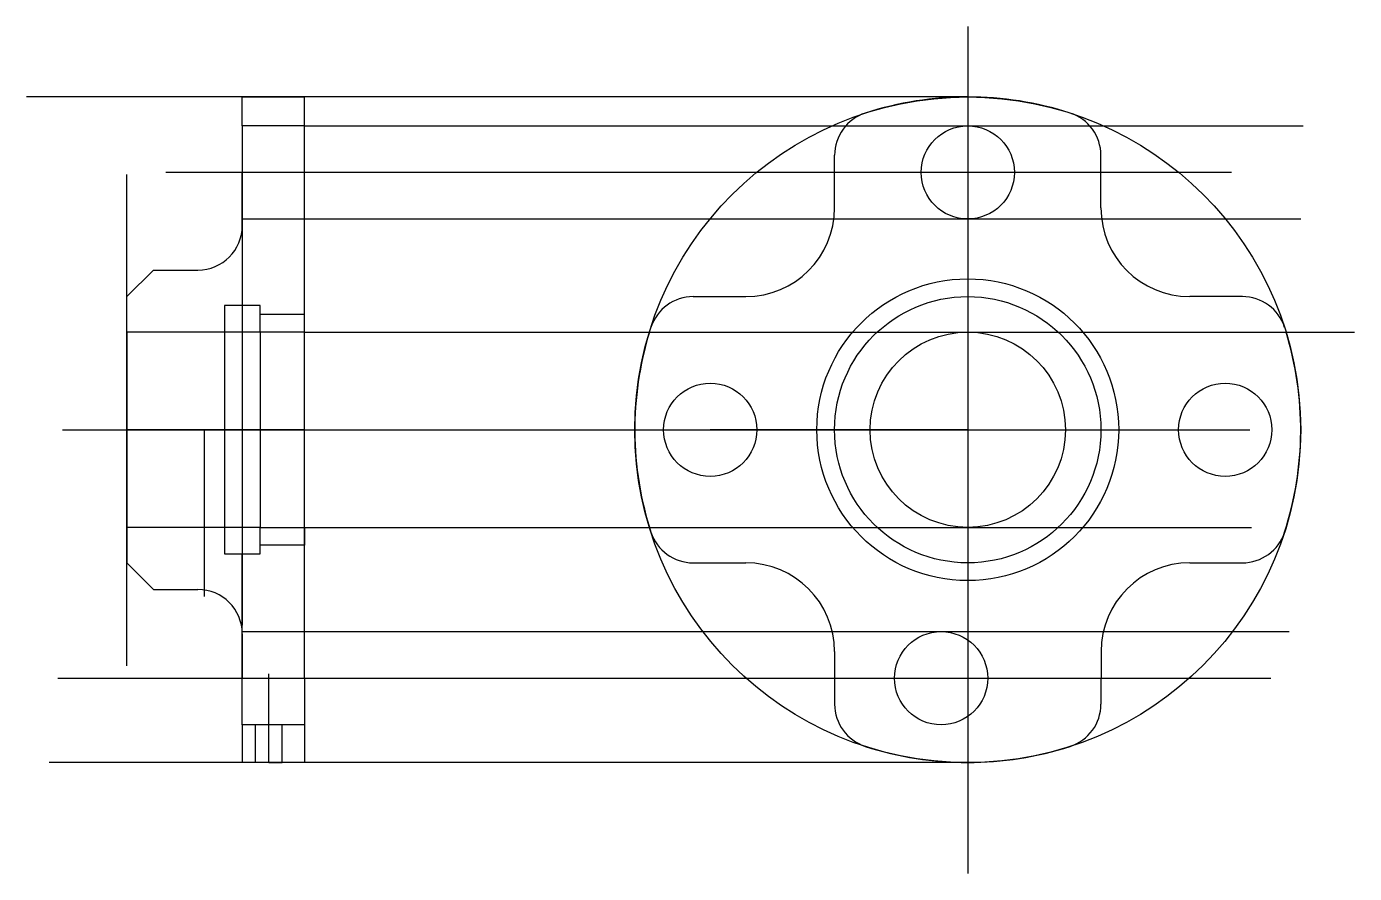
# Model space of a CAD drawing. Header units: inches. Extents: x -12 to 138, y -11 to 85.
import ezdxf

# ---------------------------------------------------------------- set-up
doc = ezdxf.new("R2010")
doc.units = ezdxf.units.IN
doc.header["$MEASUREMENT"] = 0
doc.layers.add('Layer1', color=3, linetype='Continuous')
doc.layers.add('Layer2', color=1, linetype='Continuous')

msp = doc.modelspace()

# ---------------------------------------------------------------- linework, layer by layer
for p, q in [((12.51, 73.4), (12.51, 76.65)), ((12.51, 76.65), (19.51, 76.65)), ((19.51, 73.4), (19.51, 76.65)), ((19.51, 73.4), (12.51, 73.4)), ((12.51, 73.4), (12.51, 62.9)), ((19.51, 68.15), (19.51, 73.4)), ((79.22, 64.15), (79.22, 70.08)), ((109.22, 64.15), (109.22, 70.08)), ((12.51, 62.15), (12.51, 68.15)), ((19.51, 11.15), (19.51, 68.15)), ((12.51, 62.9), (19.51, 62.9)), ((-0.49, 54.15), (2.51, 57.15)), ((2.51, 57.15), (7.51, 57.15)), ((-0.49, 39.15), (-0.49, 54.15)), ((125.15, 54.15), (119.22, 54.15)), ((14.51, 53.15), (10.51, 53.15)), ((10.51, 53.15), (10.51, 25.15)), ((14.51, 50.15), (14.51, 53.15)), ((19.51, 52.15), (14.51, 52.15)), ((19.51, 50.15), (19.51, 52.15)), ((10.51, 50.15), (-0.49, 50.15)), ((-0.49, 50.15), (-0.49, 28.15)), ((19.51, 50.15), (14.51, 50.15)), ((14.51, 50.15), (14.51, 28.15)), ((-0.49, 39.15), (-0.49, 24.15)), ((10.51, 28.15), (-0.49, 28.15)), ((14.51, 28.15), (19.51, 28.15)), ((14.51, 27.15), (14.51, 28.15)), ((14.51, 25.15), (14.51, 28.15)), ((19.51, 28.15), (19.51, 26.15)), ((19.51, 28.15), (19.51, 26.15)), ((19.51, 26.15), (14.51, 26.15)), ((-0.49, 24.15), (2.51, 21.15)), ((10.51, 25.15), (14.51, 25.15)), ((63.3, 24.15), (69.22, 24.15)), ((119.23, 24.15), (125.15, 24.15)), ((2.51, 21.15), (7.51, 21.15)), ((12.51, 5.9), (12.51, 16.4)), ((12.51, 16.4), (19.51, 16.4)), ((12.51, 16.15), (12.51, 11.15)), ((79.22, 14.15), (79.22, 8.23)), ((109.23, 14.17), (109.22, 8.23)), ((19.51, 11.15), (19.51, 5.9)), ((19.51, 5.9), (12.51, 5.9)), ((12.51, 5.9), (12.51, 1.65)), ((14.01, 1.65), (14.01, 5.9)), ((17.01, 1.65), (17.01, 5.9)), ((19.51, 5.9), (19.51, 1.65)), ((19.51, 1.65), (12.51, 1.65)), ((15.51, 1.65), (14.01, 1.65)), ((15.51, 1.65), (17.01, 1.65))]:
    msp.add_line(p, q)
for centre, radius in [((94.22, 68.15), 5.25), ((94.22, 39.15), 17), ((94.22, 39.15), 15), ((94.22, 39.15), 11), ((65.22, 39.15), 5.25), ((123.22, 39.15), 5.25), ((91.22, 11.15), 5.25)]:
    msp.add_circle(centre, radius)
for centre, radius, start, end in [((94.22, 39.15), 37.5, 72.0798, 107.9202), ((84.22, 70.08), 5, 107.9202, 180), ((104.22, 70.08), 5, 0, 72.0798), ((69.22, 64.15), 10, 270, 0), ((119.22, 64.15), 10, 180, 270), ((7.51, 62.15), 5, 270, 0), ((63.3, 49.15), 5, 90, 162.0798), ((125.15, 49.15), 5, 17.9202, 90), ((94.22, 39.15), 37.5, 162.9424, 197.9202), ((94.22, 39.15), 37.5, 342.0798, 17.0576), ((63.3, 29.15), 5, 197.9202, 270), ((125.15, 29.15), 5, 270, 342.0798), ((69.22, 14.15), 10, 0, 90), ((119.23, 14.15), 10, 90, 179.9178), ((7.51, 16.15), 5, 0, 90), ((84.22, 8.23), 5, 180, 252.0798), ((104.22, 8.23), 5, 287.9202, 0), ((94.22, 39.15), 37.5, 252.0798, 287.9202)]:
    msp.add_arc(centre, radius, start, end)
at = {"layer": 'Layer1'}
for p, q in [((94.22, 84.58), (94.22, -10.85)), ((-0.49, 12.54), (-0.49, 67.9)), ((123.92, 68.15), (3.92, 68.15)), ((-7.72, 39.15), (126, 39.15)), ((94.22, 39.15), (79.22, 39.15)), ((94.22, 39.15), (109.22, 39.15)), ((-8.26, 11.15), (128.35, 11.15))]:
    msp.add_line(p, q, dxfattribs=at)
at = {"layer": 'Layer1', "color": 0}
msp.add_line((63.3, 54.15), (69.22, 54.15), dxfattribs=at)
at = {"layer": 'Layer2'}
for p, q in [((94.22, 76.65), (-11.78, 76.65)), ((19.51, 73.4), (132, 73.4)), ((12.51, 68.15), (12.51, 17.14)), ((19.51, 62.9), (131.74, 62.9)), ((14.51, 50.15), (10.51, 50.15)), ((19.51, 50.15), (137.77, 50.15)), ((19.51, 39.15), (-0.49, 39.15)), ((19.51, 39.15), (8.22, 39.15)), ((8.22, 39.15), (8.22, 39.15)), ((8.22, 39.15), (8.22, 20.37)), ((94.22, 39.15), (65.22, 39.15)), ((94.22, 39.15), (123.22, 39.15)), ((94.22, 39.15), (123.22, 39.15)), ((14.51, 28.15), (10.51, 28.15)), ((19.51, 28.15), (126.17, 28.15)), ((12.51, 11.15), (12.51, 25.15)), ((19.51, 16.4), (130.43, 16.4)), ((15.51, 1.65), (15.51, 11.65)), ((94.22, 1.65), (-9.23, 1.65))]:
    msp.add_line(p, q, dxfattribs=at)
msp.add_circle((94.22, 39.15), 37.5, dxfattribs=at)

doc.saveas('drawing.dxf')
